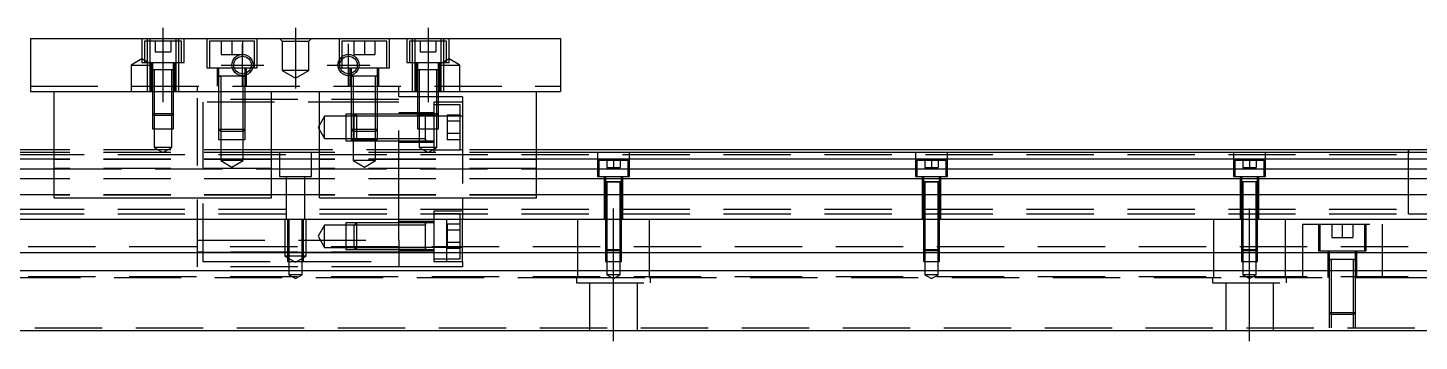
# Model space of a CAD drawing. Extents: x -10 to 729, y -290 to 77.
# Drawn here: x 209.5 to 472, y -223.6 to -164.6 of the extents above; entities that cross this region are included whole.
import ezdxf

# ---------------------------------------------------------------- set-up
doc = ezdxf.new("R2010")
doc.units = 0
doc.linetypes.add('CENTER', pattern=[50.8, 31.75, -6.35, 6.35, -6.35])
doc.linetypes.add('DASHED', pattern=[19.05, 12.7, -6.35])
doc.layers.get('0').update_dxf_attribs({"linetype": 'CONTINUOUS'})
doc.layers.add('CENTER', color=1, linetype='CENTER')

msp = doc.modelspace()

# ---------------------------------------------------------------- linework, layer by layer
at = {"color": 7, "linetype": 'CONTINUOUS'}
for p, q in [((210, -166.61), (210, -176.61)), ((210, -166.61), (310, -166.61)), ((310, -166.61), (310, -176.61)), ((210, -176.61), (310, -176.61)), ((214.5, -196.61), (214.5, -176.61)), ((255.5, -196.61), (255.5, -176.61)), ((264.5, -196.61), (264.5, -176.61)), ((305.5, -196.61), (305.5, -176.61)), ((214.5, -188.11), (0, -188.11)), ((214.5, -187.61), (60.5, -187.61)), ((264.5, -188.11), (255.5, -188.11)), ((470.005, -187.61), (305.5, -187.61)), ((520, -188.11), (305.5, -188.11)), ((475, -187.61), (469.995, -187.61)), ((470, -193.61), (470, -187.609994)), ((470, -199.610006), (470, -187.609994)), ((470, -188.108756), (470, -187.61)), ((470, -198.735), (470, -188.485)), ((214.5, -189.362272), (0, -189.362272)), ((0, -191.13668), (214.5, -191.13668)), ((264.5, -189.362272), (255.5, -189.362272)), ((255.5, -191.13668), (264.5, -191.13668)), ((520, -189.362272), (305.5, -189.362272)), ((305.5, -191.13668), (520, -191.13668)), ((214.5, -193.033076), (0, -193.033076)), ((264.5, -193.033076), (255.5, -193.033076)), ((520, -193.033076), (305.5, -193.033076)), ((214.5, -196.087372), (0, -196.087372)), ((214.5, -196.61), (255.5, -196.61)), ((264.5, -196.087372), (255.5, -196.087372)), ((264.5, -196.61), (305.5, -196.61)), ((520, -196.087372), (305.5, -196.087372)), ((470, -199.610006), (470, -198.735)), ((0, -200.61), (520, -200.61)), ((0, -206.91), (520, -206.91)), ((0, -210.31), (520, -210.31)), ((0, -221.61), (520, -221.61))]:
    msp.add_line(p, q, dxfattribs=at)
at = {"color": 3, "linetype": 'DASHED'}
for p, q in [((231, -166.61), (231, -171.11)), ((238.5, -167.11), (231.5, -167.11)), ((231.5, -167.11), (231.5, -171.11)), ((232.000006, -166.61), (232.000006, -167.11)), ((232.000006, -167.11), (232.000006, -171.11)), ((232.5, -166.61), (232.5, -176.61)), ((233.5, -167.11), (233.5, -169.11)), ((235, -167.11), (235, -169.11)), ((236.5, -167.11), (236.5, -169.11)), ((237.5, -176.61), (237.5, -166.61)), ((237.999994, -167.11), (237.999994, -166.61)), ((237.999994, -171.11), (237.999994, -167.11)), ((238.5, -171.11), (238.5, -167.11)), ((239, -171.11), (239, -166.61)), ((243.25, -166.61), (243.25, -172.11)), ((252.25, -167.11), (243.75, -167.11)), ((243.75, -167.11), (243.75, -172.11)), ((246, -167.11), (246, -169.61)), ((248, -167.11), (248, -169.61)), ((250, -167.11), (250, -169.61)), ((252.25, -172.11), (252.25, -167.11)), ((252.75, -172.11), (252.75, -166.61)), ((257.5, -167.11), (257, -166.61)), ((257.5, -167.11), (257.5, -172.61)), ((257.5, -167.11), (262.5, -167.11)), ((262.5, -167.11), (263, -166.61)), ((262.5, -172.61), (262.5, -167.11)), ((268.25, -166.61), (268.25, -172.11)), ((277.25, -167.11), (268.75, -167.11)), ((268.75, -167.11), (268.75, -170.04875)), ((271, -167.11), (271, -169.61)), ((273, -167.11), (273, -169.61)), ((275, -167.11), (275, -169.61)), ((277.25, -172.11), (277.25, -167.11)), ((277.75, -172.11), (277.75, -166.61)), ((281, -166.61), (281, -171.11)), ((288.5, -167.11), (281.5, -167.11)), ((281.5, -167.11), (281.5, -171.11)), ((282.000006, -166.61), (282.000006, -167.11)), ((282.000006, -167.11), (282.000006, -171.11)), ((282.5, -166.61), (282.5, -176.61)), ((283.5, -167.11), (283.5, -169.11)), ((285, -167.11), (285, -169.11)), ((286.5, -167.11), (286.5, -169.11)), ((287.5, -176.61), (287.5, -166.61)), ((287.999994, -167.11), (287.999994, -166.61)), ((287.999994, -171.11), (287.999994, -167.11)), ((288.5, -171.11), (288.5, -167.11)), ((289, -171.11), (289, -166.61)), ((231, -170.4553), (229, -171.61)), ((233, -171.61), (231, -170.4553)), ((233.5, -169.11), (235, -169.11)), ((235, -169.11), (236.5, -169.11)), ((246, -169.61), (248, -169.61)), ((248, -169.61), (250, -169.61)), ((268.75, -170.04875), (268.75, -170.532968)), ((268.75, -170.532968), (268.75, -172.11)), ((271, -169.61), (273, -169.61)), ((273, -169.61), (275, -169.61)), ((283.5, -169.11), (285, -169.11)), ((285, -169.11), (286.5, -169.11)), ((289, -170.4553), (287, -171.61)), ((291, -171.61), (289, -170.4553)), ((229, -171.61), (233, -171.61)), ((229, -171.61), (229, -176.61)), ((231, -171.11), (239, -171.11)), ((232.000006, -171.11), (232.000006, -176.61)), ((232.75, -171.11), (232.75, -176.61)), ((237.000006, -172.51), (232.999994, -172.51)), ((237.000006, -172.51), (232.999994, -172.51)), ((237.000006, -172.51), (232.999994, -172.51)), ((233, -171.11), (233, -172.51)), ((233, -172.505), (233, -172.51)), ((233, -172.51), (233.216462, -172.51)), ((233.216708, -172.51), (233, -172.51)), ((233, -172.51), (233, -176.61)), ((233, -172.51), (233, -172.515)), ((236.783332, -172.51), (233.216708, -172.51)), ((233.35, -172.51), (233.35, -176.61)), ((236.65, -176.61), (236.65, -172.51)), ((237, -172.51), (236.783332, -172.51)), ((236.783538, -172.51), (237, -172.51)), ((237, -172.51), (237, -171.11)), ((237, -172.51), (237, -172.505)), ((237, -176.61), (237, -172.51)), ((237, -172.515), (237, -172.51)), ((237.25, -176.61), (237.25, -171.11)), ((237.999994, -176.61), (237.999994, -171.11)), ((243.25, -172.11), (252.75, -172.11)), ((245.25, -172.11), (245.25, -175.61)), ((245.5, -172.11), (245.5, -173.71)), ((250.5, -173.182418), (250.5, -172.11)), ((250.5, -173.546492), (250.5, -173.182418)), ((250.75, -175.61), (250.75, -172.11)), ((257.5, -172.61), (260, -174.053376)), ((262.5, -172.61), (257.5, -172.61)), ((260, -174.053376), (262.5, -172.61)), ((268.25, -172.11), (277.75, -172.11)), ((270.25, -172.11), (270.25, -175.61)), ((270.5, -172.11), (270.5, -173.182418)), ((270.5, -173.182418), (270.5, -173.546492)), ((275.5, -173.71), (275.5, -172.11)), ((275.75, -175.61), (275.75, -172.11)), ((281, -171.11), (289, -171.11)), ((282.000006, -171.11), (282.000006, -176.61)), ((282.75, -171.11), (282.75, -176.61)), ((287.000006, -172.51), (282.999994, -172.51)), ((287.000006, -172.51), (282.999994, -172.51)), ((283, -171.11), (283, -172.51)), ((283, -172.505), (283, -172.51)), ((283.216708, -172.51), (283, -172.51)), ((283, -172.51), (283, -176.61)), ((283, -172.51), (283, -172.515)), ((286.783332, -172.51), (283.216708, -172.51)), ((283.35, -172.51), (283.35, -176.61)), ((286.65, -176.61), (286.65, -172.51)), ((287, -172.51), (286.783332, -172.51)), ((287, -172.51), (287, -171.11)), ((287, -171.61), (291, -171.61)), ((287, -172.51), (287, -172.505)), ((287, -176.61), (287, -172.51)), ((287, -172.515), (287, -172.51)), ((287.25, -176.61), (287.25, -171.11)), ((287.999994, -176.61), (287.999994, -171.11)), ((291, -176.61), (291, -171.61)), ((210, -175.61), (310, -175.61)), ((241.5, -176.61), (241.5, -175.61)), ((250.500006, -173.71), (245.499994, -173.71)), ((250.500006, -173.71), (245.499994, -173.71)), ((245.5, -173.705), (245.5, -173.71)), ((245.5, -173.71), (245.757448, -173.71)), ((245.757468, -173.71), (245.5, -173.71)), ((245.5, -173.71), (245.5, -173.715)), ((245.5, -173.71), (245.5, -175.61)), ((245.5, -175.61), (245.5, -183.71)), ((245.500006, -175.61), (245.500006, -183.71)), ((250.013852, -173.71), (245.757468, -173.71)), ((245.9, -173.71), (245.9, -175.61)), ((245.9, -175.61), (245.9, -184.11)), ((250.242552, -173.71), (250.013852, -173.71)), ((250.1, -175.61), (250.1, -173.71)), ((250.1, -184.11), (250.1, -175.61)), ((250.5, -173.71), (250.242552, -173.71)), ((250.242602, -173.71), (250.5, -173.71)), ((250.499994, -183.71), (250.499994, -175.61)), ((250.5, -173.71), (250.5, -173.546492)), ((250.5, -173.71), (250.5, -173.705)), ((250.5, -173.715), (250.5, -173.71)), ((250.5, -175.61), (250.5, -173.71)), ((250.5, -183.71), (250.5, -175.61)), ((275.500006, -173.71), (270.499994, -173.71)), ((275.500006, -173.71), (270.499994, -173.71)), ((275.500006, -173.71), (270.499994, -173.71)), ((270.5, -173.546492), (270.5, -173.71)), ((270.5, -173.705), (270.5, -173.71)), ((270.5, -173.71), (270.757448, -173.71)), ((270.757468, -173.71), (270.5, -173.71)), ((270.5, -173.71), (270.5, -173.715)), ((270.5, -173.71), (270.5, -175.61)), ((270.5, -175.61), (270.5, -183.71)), ((270.500006, -175.61), (270.500006, -183.71)), ((275.242552, -173.71), (270.757468, -173.71)), ((270.9, -173.71), (270.9, -175.61)), ((270.9, -175.61), (270.9, -184.11)), ((275.1, -175.61), (275.1, -173.71)), ((275.1, -176.61), (275.1, -175.61)), ((275.5, -173.71), (275.242552, -173.71)), ((275.242602, -173.71), (275.5, -173.71)), ((275.499994, -176.61), (275.499994, -175.61)), ((275.5, -173.71), (275.5, -173.705)), ((275.5, -173.715), (275.5, -173.71)), ((275.5, -175.61), (275.5, -173.71)), ((275.5, -176.61), (275.5, -175.61)), ((279.5, -176.61), (279.5, -175.61)), ((233, -176.61), (233, -180.76)), ((233.000006, -176.61), (233.000002, -180.76)), ((233.35, -176.61), (233.35, -181.11)), ((236.65, -181.11), (236.65, -176.61)), ((236.999998, -180.76), (236.999994, -176.61)), ((237, -180.76), (237, -176.61)), ((241.5, -209.61), (241.5, -176.61)), ((279.5, -178.11), (241.5, -178.11)), ((275.1, -184.11), (275.1, -176.61)), ((275.499994, -183.710006), (275.499994, -176.61)), ((275.5, -183.71), (275.5, -176.61)), ((279.5, -196.61), (279.5, -176.61)), ((283, -177.61), (279.5, -177.61)), ((283, -176.61), (283, -180.76)), ((283.35, -177.61), (283, -177.61)), ((283.000006, -176.61), (283.000002, -180.76)), ((283.35, -176.61), (283.35, -181.11)), ((286.65, -177.61), (283.35, -177.61)), ((286.65, -181.11), (286.65, -176.61)), ((287, -177.61), (286.65, -177.61)), ((286.999998, -180.76), (286.999994, -176.61)), ((287, -180.76), (287, -176.61)), ((291.5, -177.61), (287, -177.61)), ((291.5, -177.61), (291.5, -181.240684)), ((233, -180.76), (237, -180.76)), ((233, -180.76), (233.35, -181.11)), ((233.000002, -180.76), (233.000006, -183.61)), ((236.65, -181.11), (233.35, -181.11)), ((233.35, -181.11), (233.35, -183.61)), ((236.65, -181.11), (237, -180.76)), ((236.65, -183.61), (236.65, -181.11)), ((236.999994, -183.61), (236.999998, -180.76)), ((242.5, -178.61), (242.5, -206.91)), ((275.1, -178.61), (242.5, -178.61)), ((271.5, -180.860002), (269.5, -180.860006)), ((269.5, -180.860006), (269.5, -185.859994)), ((271.5, -180.86), (271.1, -181.26)), ((271.5, -180.86), (271.5, -185.86)), ((275.1, -180.86), (271.5, -180.86)), ((275.1, -180.860006), (271.5, -180.860002)), ((275.5, -178.61), (275.1, -178.61)), ((275.5, -180.86), (275.1, -180.86)), ((275.5, -180.860006), (275.1, -180.860006)), ((279.5, -178.61), (275.5, -178.61)), ((279.5, -180.86), (275.5, -180.86)), ((279.5, -180.860006), (275.5, -180.860006)), ((286.1, -180.61), (279.5, -180.61)), ((283.000006, -180.86), (279.5, -180.86)), ((283, -180.76), (287, -180.76)), ((283, -180.76), (283.35, -181.11)), ((283.000002, -180.76), (283.000006, -183.61)), ((283.1, -180.86), (283.000006, -180.86)), ((283.35, -180.86), (283.1, -180.86)), ((284.505, -180.86), (283.35, -180.86)), ((286.65, -181.11), (283.35, -181.11)), ((283.35, -181.11), (283.35, -183.61)), ((286.1, -180.86), (284.495, -180.86)), ((284.5, -183.36), (284.5, -180.859994)), ((284.5, -185.860006), (284.5, -180.859994)), ((284.5, -181.11), (284.5, -180.859994)), ((284.5, -180.86), (284.5, -181.117448)), ((284.5, -181.10953), (284.5, -180.86)), ((284.5, -181.10953), (284.5, -180.86)), ((284.5, -183.159974), (284.5, -181.10953)), ((284.5, -181.26), (284.5, -181.11)), ((286.1, -178.61), (286.1, -188.11)), ((291.5, -178.61), (286.1, -178.61)), ((286.65, -179.11), (286.1, -179.11)), ((287, -179.11), (286.65, -179.11)), ((286.65, -181.11), (287, -180.76)), ((286.65, -183.61), (286.65, -181.11)), ((286.999994, -183.61), (286.999998, -180.76)), ((291.1, -179.11), (287, -179.11)), ((288.6, -181.050598), (288.6, -182.2053)), ((291.1, -181.050598), (288.6, -181.050598)), ((291.1, -187.61), (291.1, -179.11)), ((233.000006, -183.61), (236.999994, -183.61)), ((233.35, -183.61), (233.35, -187.11)), ((236.65, -187.11), (236.65, -183.61)), ((245.5, -183.71), (250.5, -183.71)), ((245.5, -183.71), (245.9, -184.11)), ((245.500006, -183.71), (245.500006, -185.61)), ((250.1, -184.11), (250.5, -183.71)), ((250.499994, -185.61), (250.499994, -183.71)), ((265.5, -181.26), (264.287564, -183.36)), ((264.287564, -183.36), (265.5, -185.46)), ((265.5, -185.46), (265.5, -181.26)), ((269.5, -181.26), (265.5, -181.26)), ((271.1, -181.26), (269.5, -181.26)), ((270.5, -183.71), (275.5, -183.71)), ((270.5, -183.71), (270.9, -184.11)), ((270.500006, -183.71), (270.500006, -185.61)), ((271.1, -185.46), (271.1, -181.26)), ((275.1, -181.26), (271.1, -181.26)), ((275.5, -181.26), (275.1, -181.26)), ((275.1, -184.11), (275.5, -183.71)), ((275.499994, -185.61), (275.499994, -183.710006)), ((279.5, -181.26), (275.5, -181.26)), ((283.000006, -181.240684), (279.5, -181.240684)), ((283.000006, -181.26), (279.5, -181.26)), ((286.999994, -181.240684), (283.000006, -181.240684)), ((284.5, -181.26), (283.000006, -181.26)), ((283.000006, -183.61), (286.999994, -183.61)), ((283.35, -183.61), (283.35, -187.11)), ((284.5, -183.61), (284.5, -181.26)), ((284.5, -183.56002), (284.5, -183.159974)), ((284.5, -185.602552), (284.5, -183.56002)), ((284.5, -185.46), (284.5, -183.61)), ((286.65, -187.11), (286.65, -183.61)), ((291.5, -181.240684), (286.999994, -181.240684)), ((291.1, -182.2053), (288.6, -182.2053)), ((288.6, -182.2053), (288.6, -184.5147)), ((291.5, -181.240684), (291.5, -196.61)), ((245.500006, -185.61), (250.499994, -185.61)), ((250.1, -184.11), (245.9, -184.11)), ((245.9, -184.11), (245.9, -185.61)), ((245.9, -185.61), (245.9, -189.61)), ((250.1, -185.61), (250.1, -184.11)), ((250.1, -189.61), (250.1, -185.61)), ((265.5, -185.46), (269.5, -185.46)), ((269.5, -185.46), (271.1, -185.46)), ((269.5, -185.859994), (271.5, -185.859994)), ((270.500006, -185.61), (275.499994, -185.61)), ((275.1, -184.11), (270.9, -184.11)), ((270.9, -184.11), (270.9, -185.61)), ((270.9, -185.61), (270.9, -189.61)), ((271.1, -185.46), (279.5, -185.46)), ((271.1, -185.46), (271.5, -185.86)), ((271.1, -185.46), (279.5, -185.46)), ((271.5, -185.859994), (279.5, -185.859994)), ((271.5, -185.86), (279.5, -185.86)), ((275.1, -185.61), (275.1, -184.11)), ((275.1, -189.61), (275.1, -185.61)), ((279.5, -185.46), (284.5, -185.46)), ((279.5, -185.86), (284.505, -185.86)), ((279.5, -186.11), (286.1, -186.11)), ((284.495, -185.86), (286.1, -185.86)), ((284.5, -185.860006), (284.5, -185.46)), ((284.5, -185.86), (284.5, -185.602552)), ((284.5, -185.602602), (284.5, -185.86)), ((288.6, -184.5147), (288.6, -185.669402)), ((291.1, -184.5147), (288.6, -184.5147)), ((291.1, -185.669402), (288.6, -185.669402)), ((55, -188.485), (470, -188.485)), ((255.5, -187.61), (214.5, -187.61)), ((255.5, -188.11), (214.5, -188.11)), ((236.65, -187.11), (233.35, -187.11)), ((233.35, -187.11), (235, -188.062628)), ((235, -188.062628), (236.65, -187.11)), ((286.1, -187.61), (255.5, -187.61)), ((257, -188.11), (257, -192.61)), ((263, -192.61), (263, -188.11)), ((305.5, -188.11), (264.5, -188.11)), ((286.65, -187.11), (283.35, -187.11)), ((283.35, -187.11), (285, -188.062628)), ((285, -188.062628), (286.65, -187.11)), ((286.1, -187.61), (291.1, -187.61)), ((291.5, -187.61), (291.1, -187.61)), ((305.5, -187.61), (291.5, -187.61)), ((317, -188.11), (317, -192.61)), ((323, -192.61), (323, -188.11)), ((377, -188.11), (377, -192.61)), ((383, -192.61), (383, -188.11)), ((437, -188.11), (437, -192.61)), ((443, -192.61), (443, -188.11)), ((470, -187.61), (470, -188.284782)), ((470, -193.409962), (470, -188.108756)), ((255.5, -189.362272), (214.5, -189.362272)), ((255.5, -189.407056), (214.5, -189.407056)), ((255.5, -191.11), (214.5, -191.11)), ((214.5, -191.13668), (255.5, -191.13668)), ((250.1, -189.61), (245.9, -189.61)), ((245.9, -189.61), (248, -190.822436)), ((248, -190.822436), (250.1, -189.61)), ((305.5, -189.362272), (264.5, -189.362272)), ((305.5, -189.407056), (264.5, -189.407056)), ((305.5, -191.11), (264.5, -191.11)), ((264.5, -191.13668), (305.5, -191.13668)), ((275.1, -189.61), (270.9, -189.61)), ((270.9, -189.61), (273, -190.822436)), ((273, -190.822436), (275.1, -189.61)), ((322.75, -189.61), (317.25, -189.61)), ((317.25, -189.61), (317.25, -192.61)), ((318.75, -189.61), (318.75, -190.91)), ((318.75, -190.91), (320, -190.91)), ((320, -189.61), (320, -190.91)), ((320, -190.91), (321.25, -190.91)), ((321.25, -189.61), (321.25, -190.91)), ((322.75, -192.61), (322.75, -189.61)), ((382.75, -189.61), (377.25, -189.61)), ((377.25, -189.61), (377.25, -192.61)), ((378.75, -189.61), (378.75, -190.91)), ((378.75, -190.91), (380, -190.91)), ((380, -189.61), (380, -190.91)), ((380, -190.91), (381.25, -190.91)), ((381.25, -189.61), (381.25, -190.91)), ((382.75, -192.61), (382.75, -189.61)), ((442.75, -189.61), (437.25, -189.61)), ((437.25, -189.61), (437.25, -192.61)), ((438.75, -189.61), (438.75, -190.91)), ((438.75, -190.91), (440, -190.91)), ((440, -189.61), (440, -190.91)), ((440, -190.91), (441.25, -190.91)), ((441.25, -189.61), (441.25, -190.91)), ((442.75, -192.61), (442.75, -189.61)), ((255.5, -193.033076), (214.5, -193.033076)), ((257, -192.61), (263, -192.61)), ((258.25, -192.61), (258.25, -200.61)), ((261.75, -200.61), (261.75, -192.61)), ((305.5, -193.033076), (264.5, -193.033076)), ((317, -192.61), (323, -192.61)), ((318.25, -192.61), (318.25, -200.61)), ((321.500006, -193.61), (318.499994, -193.61)), ((319.998804, -193.61), (318.499994, -193.61)), ((318.5, -192.61), (318.5, -193.61)), ((318.5, -193.605), (318.5, -193.61)), ((318.5, -193.61), (318.62467, -193.61)), ((318.624678, -193.61), (318.5, -193.61)), ((318.5, -193.61), (318.5, -193.615)), ((318.5, -193.61), (318.5, -200.61)), ((318.62467, -193.61), (321.375392, -193.61)), ((319.998804, -193.61), (318.624678, -193.61)), ((318.75, -193.61), (318.75, -200.61)), ((321.500006, -193.61), (319.998804, -193.61)), ((321.37533, -193.61), (319.998804, -193.61)), ((321.25, -200.61), (321.25, -193.61)), ((321.5, -193.61), (321.37533, -193.61)), ((321.375392, -193.61), (321.5, -193.61)), ((321.5, -193.61), (321.5, -192.61)), ((321.5, -193.61), (321.5, -193.605)), ((321.5, -193.615), (321.5, -193.61)), ((321.5, -200.61), (321.5, -193.61)), ((321.75, -200.61), (321.75, -192.61)), ((377, -192.61), (383, -192.61)), ((378.25, -192.61), (378.25, -200.61)), ((381.500006, -193.61), (378.499994, -193.61)), ((379.998804, -193.61), (378.499994, -193.61)), ((378.5, -192.61), (378.5, -193.61)), ((378.5, -193.605), (378.5, -193.61)), ((378.5, -193.61), (378.62467, -193.61)), ((378.624678, -193.61), (378.5, -193.61)), ((378.5, -193.61), (378.5, -193.615)), ((378.5, -193.61), (378.5, -200.61)), ((378.62467, -193.61), (381.375392, -193.61)), ((379.998804, -193.61), (378.624678, -193.61)), ((378.75, -193.61), (378.75, -200.61)), ((381.500006, -193.61), (379.998804, -193.61)), ((381.37533, -193.61), (379.998804, -193.61)), ((381.25, -200.61), (381.25, -193.61)), ((381.5, -193.61), (381.37533, -193.61)), ((381.375392, -193.61), (381.5, -193.61)), ((381.5, -193.61), (381.5, -192.61)), ((381.5, -193.61), (381.5, -193.605)), ((381.5, -193.615), (381.5, -193.61)), ((381.5, -200.61), (381.5, -193.61)), ((381.75, -200.61), (381.75, -192.61)), ((437, -192.61), (443, -192.61)), ((438.25, -192.61), (438.25, -200.61)), ((439.998804, -193.61), (438.499994, -193.61)), ((438.5, -192.61), (438.5, -193.61)), ((438.5, -193.605), (438.5, -193.61)), ((438.624678, -193.61), (438.5, -193.61)), ((438.5, -193.61), (438.5, -200.61)), ((438.5, -193.61), (438.5, -193.615)), ((439.998804, -193.61), (438.624678, -193.61)), ((438.75, -193.61), (438.75, -200.61)), ((441.500006, -193.61), (439.998804, -193.61)), ((441.37533, -193.61), (439.998804, -193.61)), ((441.25, -200.61), (441.25, -193.61)), ((441.5, -193.61), (441.37533, -193.61)), ((441.5, -193.61), (441.5, -192.61)), ((441.5, -193.61), (441.5, -193.605)), ((441.5, -200.61), (441.5, -193.61)), ((441.5, -193.615), (441.5, -193.61)), ((441.75, -200.61), (441.75, -192.61)), ((470, -199.609164), (470, -193.409962)), ((255.5, -196.087372), (214.5, -196.087372)), ((255.5, -196.11), (214.5, -196.11)), ((305.5, -196.087372), (264.5, -196.087372)), ((305.5, -196.11), (264.5, -196.11)), ((279.5, -200.61), (279.5, -196.61)), ((291.5, -196.61), (291.5, -200.61)), ((55, -198.735), (470, -198.735)), ((286.1, -199.11), (286.1, -208.61)), ((291.5, -199.11), (286.1, -199.11)), ((55, -199.61), (470, -199.61)), ((258, -200.61), (258, -207.61)), ((258.500006, -200.61), (258.500006, -206.91)), ((258.75, -200.61), (258.75, -208.61)), ((261.25, -208.61), (261.25, -200.61)), ((261.499994, -206.91), (261.499994, -200.61)), ((262, -207.61), (262, -200.61)), ((265.5, -201.76), (264.287564, -203.86)), ((265.5, -205.96), (265.5, -201.76)), ((269.5, -201.76), (265.5, -201.76)), ((271.5, -201.360002), (269.5, -201.360006)), ((269.5, -201.360006), (269.5, -206.359994)), ((271.1, -201.76), (269.5, -201.76)), ((271.5, -201.36), (271.1, -201.76)), ((271.1, -205.96), (271.1, -201.76)), ((279.5, -201.76), (271.1, -201.76)), ((271.5, -201.36), (271.5, -206.36)), ((279.5, -201.36), (271.5, -201.36)), ((279.5, -201.360006), (271.5, -201.360002)), ((279.5, -204.61), (279.5, -200.61)), ((286.1, -201.11), (279.5, -201.11)), ((284.505, -201.36), (279.5, -201.36)), ((284.5, -201.76), (279.5, -201.76)), ((286.1, -201.36), (284.495, -201.36)), ((284.5, -203.86), (284.5, -201.359994)), ((284.5, -206.360006), (284.5, -201.359994)), ((284.5, -201.76), (284.5, -201.359994)), ((284.5, -201.36), (284.5, -201.617448)), ((284.5, -201.617468), (284.5, -201.36)), ((284.5, -201.617468), (284.5, -201.36)), ((284.5, -203.659974), (284.5, -201.617468)), ((284.5, -205.96), (284.5, -201.76)), ((291.1, -199.61), (286.1, -199.61)), ((288.500006, -200.61), (288.500006, -206.91)), ((288.6, -201.550598), (288.6, -202.7053)), ((291.1, -201.550598), (288.6, -201.550598)), ((291.1, -200.61), (291.1, -199.61)), ((291.1, -206.91), (291.1, -200.61)), ((291.499994, -206.91), (291.499994, -200.61)), ((313.291796, -211.61), (313.291796, -200.61)), ((318.5, -200.61), (318.5, -206.36)), ((318.500006, -200.61), (318.500002, -206.36)), ((318.75, -200.61), (318.75, -206.61)), ((321.25, -206.61), (321.25, -200.61)), ((321.499998, -206.36), (321.499994, -200.61)), ((321.5, -206.36), (321.5, -200.61)), ((326.708204, -200.61), (326.708204, -211.61)), ((378.5, -200.61), (378.5, -206.36)), ((378.500006, -200.61), (378.500002, -206.36)), ((378.75, -200.61), (378.75, -206.61)), ((381.25, -206.61), (381.25, -200.61)), ((381.499998, -206.36), (381.499994, -200.61)), ((381.5, -206.36), (381.5, -200.61)), ((433.291796, -211.61), (433.291796, -200.61)), ((438.5, -200.61), (438.5, -206.36)), ((438.500006, -200.61), (438.500002, -206.36)), ((438.75, -200.61), (438.75, -206.61)), ((441.25, -206.61), (441.25, -200.61)), ((441.499998, -206.36), (441.499994, -200.61)), ((441.5, -206.36), (441.5, -200.61)), ((446.708204, -200.61), (446.708204, -211.61)), ((450, -201.61), (465, -201.61)), ((450, -201.61), (450, -206.91)), ((453, -201.61), (453, -206.61)), ((453.25, -201.61), (453.25, -206.61)), ((455.5, -201.61), (455.5, -204.11)), ((457.5, -201.61), (457.5, -204.11)), ((459.5, -201.61), (459.5, -204.11)), ((461.75, -206.61), (461.75, -201.61)), ((462, -206.61), (462, -201.61)), ((465, -201.61), (465, -206.91)), ((469.995, -199.61), (470, -199.61)), ((470, -199.61), (470, -199.609164)), ((470, -199.61), (475, -199.61)), ((470, -199.61), (470.005, -199.61)), ((241.5, -204.61), (279.5, -204.61)), ((264.287564, -203.86), (265.5, -205.96)), ((279.5, -204.61), (279.5, -206.91)), ((284.5, -206.102552), (284.5, -203.659974)), ((291.1, -202.7053), (288.6, -202.7053)), ((288.6, -202.7053), (288.6, -205.0147)), ((455.5, -204.11), (457.5, -204.11)), ((457.5, -204.11), (459.5, -204.11)), ((0, -205.76), (520, -205.76)), ((241.5, -206.885918), (279.5, -206.885918)), ((242.5, -206.885918), (241.5, -206.885918)), ((279.5, -206.885918), (242.5, -206.885918)), ((242.5, -206.91), (242.5, -208.61)), ((258.500006, -206.91), (258.500006, -208.61)), ((261.499994, -208.61), (261.499994, -206.91)), ((265.5, -205.96), (269.5, -205.96)), ((269.5, -205.96), (271.1, -205.96)), ((269.5, -206.359994), (271.5, -206.359998)), ((271.1, -205.96), (279.5, -205.96)), ((271.1, -205.96), (271.5, -206.36)), ((271.5, -206.359998), (279.5, -206.359994)), ((271.5, -206.36), (279.5, -206.36)), ((279.5, -205.96), (284.5, -205.96)), ((288.500006, -205.979316), (279.5, -205.979316)), ((279.5, -206.36), (284.5, -206.36)), ((279.5, -206.61), (286.1, -206.61)), ((279.5, -206.91), (279.5, -209.61)), ((284.495, -206.36), (284.5, -206.36)), ((284.5, -206.360006), (284.5, -205.96)), ((284.5, -206.36), (284.5, -206.102552)), ((284.5, -206.102602), (284.5, -206.36)), ((284.5, -206.36), (286.1, -206.36)), ((284.5, -206.36), (284.505, -206.36)), ((291.5, -205.979316), (288.500006, -205.979316)), ((288.500006, -206.91), (288.500006, -208.61)), ((291.1, -205.0147), (288.6, -205.0147)), ((288.6, -205.0147), (288.6, -206.169402)), ((291.1, -206.169402), (288.6, -206.169402)), ((291.1, -208.11), (291.1, -206.91)), ((291.499994, -208.61), (291.499994, -206.91)), ((318.5, -206.36), (321.5, -206.36)), ((318.5, -206.36), (318.75, -206.61)), ((318.500002, -206.36), (318.500006, -206.91)), ((318.500006, -206.91), (318.500006, -208.61)), ((321.25, -206.61), (318.75, -206.61)), ((318.75, -206.61), (318.75, -208.61)), ((321.25, -206.61), (321.5, -206.36)), ((321.25, -208.61), (321.25, -206.61)), ((321.499994, -206.91), (321.499998, -206.36)), ((321.499994, -208.61), (321.499994, -206.91)), ((378.5, -206.36), (381.5, -206.36)), ((378.5, -206.36), (378.75, -206.61)), ((378.500002, -206.36), (378.500006, -206.91)), ((378.500006, -206.91), (378.500006, -208.61)), ((381.25, -206.61), (378.75, -206.61)), ((378.75, -206.61), (378.75, -208.61)), ((381.25, -206.61), (381.5, -206.36)), ((381.25, -208.61), (381.25, -206.61)), ((381.499994, -206.91), (381.499998, -206.36)), ((381.499994, -208.61), (381.499994, -206.91)), ((438.5, -206.36), (441.5, -206.36)), ((438.5, -206.36), (438.75, -206.61)), ((438.500002, -206.36), (438.500006, -206.91)), ((438.500006, -206.91), (438.500006, -208.61)), ((441.25, -206.61), (438.75, -206.61)), ((438.75, -206.61), (438.75, -208.61)), ((441.25, -206.61), (441.5, -206.36)), ((441.25, -208.61), (441.25, -206.61)), ((441.499994, -206.91), (441.499998, -206.36)), ((441.499994, -208.61), (441.499994, -206.91)), ((450, -206.91), (450, -210.31)), ((453, -206.61), (462, -206.61)), ((454.75, -206.61), (454.75, -211.61)), ((455, -206.61), (455, -206.91)), ((455, -206.91), (455, -208.21)), ((460, -206.91), (460, -206.61)), ((460, -208.21), (460, -206.91)), ((460.25, -211.61), (460.25, -206.61)), ((465, -206.91), (465, -210.31)), ((279.5, -209.61), (241.5, -209.61)), ((242.5, -208.61), (279.5, -208.61)), ((262, -207.61), (258, -207.61)), ((258, -207.61), (260, -208.7647)), ((258.500006, -208.61), (261.499994, -208.61)), ((258.75, -208.61), (258.75, -211.11)), ((260, -208.7647), (262, -207.61)), ((261.25, -211.11), (261.25, -208.61)), ((291.5, -209.61), (279.5, -209.61)), ((286.1, -208.11), (288.500006, -208.11)), ((286.1, -208.61), (288.500006, -208.61)), ((288.500006, -208.11), (291.1, -208.11)), ((288.500006, -208.61), (291.499994, -208.61)), ((291.5, -208.61), (291.5, -209.61)), ((318.500006, -208.61), (321.499994, -208.61)), ((318.75, -208.61), (318.75, -211.11)), ((321.25, -211.11), (321.25, -208.61)), ((378.500006, -208.61), (381.499994, -208.61)), ((378.75, -208.61), (378.75, -211.11)), ((381.25, -211.11), (381.25, -208.61)), ((438.500006, -208.61), (441.499994, -208.61)), ((438.75, -208.61), (438.75, -211.11)), ((441.25, -211.11), (441.25, -208.61)), ((460.000006, -208.21), (454.999994, -208.21)), ((460.000006, -208.21), (454.999994, -208.21)), ((455, -208.205), (455, -208.21)), ((455, -208.21), (455.257448, -208.21)), ((455.257468, -208.21), (455, -208.21)), ((455, -208.21), (455, -210.31)), ((455, -208.21), (455, -208.215)), ((459.742552, -208.21), (455.257468, -208.21)), ((455.4, -208.21), (455.4, -210.31)), ((459.6, -210.31), (459.6, -208.21)), ((460, -208.21), (459.742552, -208.21)), ((459.742602, -208.21), (460, -208.21)), ((460, -208.21), (460, -208.205)), ((460, -210.31), (460, -208.21)), ((460, -208.215), (460, -208.21)), ((0, -211.46), (520, -211.46)), ((206.708204, -211.61), (313.291796, -211.61)), ((261.25, -211.11), (258.75, -211.11)), ((258.75, -211.11), (260, -211.831688)), ((260, -211.831688), (261.25, -211.11)), ((313, -211.61), (313, -212.61)), ((313, -212.61), (327, -212.61)), ((313.291796, -211.61), (326.708204, -211.61)), ((315.5, -212.61), (315.5, -221.61)), ((321.25, -211.11), (318.75, -211.11)), ((318.75, -211.11), (320, -211.831688)), ((320, -211.831688), (321.25, -211.11)), ((324.5, -221.61), (324.5, -212.61)), ((326.708204, -211.61), (463.291796, -211.61)), ((327, -212.61), (327, -211.61)), ((381.25, -211.11), (378.75, -211.11)), ((378.75, -211.11), (380, -211.831688)), ((380, -211.831688), (381.25, -211.11)), ((433, -211.61), (433, -212.61)), ((433, -212.61), (447, -212.61)), ((435.5, -212.61), (435.5, -221.61)), ((441.25, -211.11), (438.75, -211.11)), ((438.75, -211.11), (440, -211.831688)), ((440, -211.831688), (441.25, -211.11)), ((444.5, -221.61), (444.5, -212.61)), ((447, -212.61), (447, -211.61)), ((450, -210.31), (450, -211.61)), ((455, -210.31), (455, -211.61)), ((455, -211.61), (455, -218.21)), ((455.000006, -211.61), (455.000006, -218.210006)), ((455.4, -210.31), (455.4, -211.61)), ((455.4, -211.61), (455.4, -218.61)), ((459.6, -211.61), (459.6, -210.31)), ((459.6, -218.61), (459.6, -211.61)), ((459.999994, -218.210006), (459.999994, -211.61)), ((460, -211.61), (460, -210.31)), ((460, -218.21), (460, -211.61)), ((463.291796, -211.61), (476.708204, -211.61)), ((465, -210.31), (465, -211.61)), ((455, -218.21), (460, -218.21)), ((455, -218.21), (455.4, -218.61)), ((455.000006, -218.210006), (455.000006, -221.11)), ((459.6, -218.61), (455.4, -218.61)), ((455.4, -218.61), (455.4, -221.11)), ((459.6, -218.61), (460, -218.21)), ((459.6, -221.11), (459.6, -218.61)), ((459.999994, -221.11), (459.999994, -218.210006)), ((77.499994, -221.11), (520, -221.11))]:
    msp.add_line(p, q, dxfattribs=at)
at = {"color": 3, "linetype": 'CONTINUOUS'}
for centre in [(250, -171.61), (270, -171.61)]:
    msp.add_circle(centre, 2, dxfattribs=at)
at = {"color": 7, "linetype": 'CONTINUOUS'}
for centre in [(250, -171.61), (270, -171.61)]:
    msp.add_circle(centre, 1.65, dxfattribs=at)
at = {"layer": 'CENTER', "color": 1, "linetype": 'CENTER'}
for p, q in [((235, -164.61), (235, -178.61)), ((260, -164.61), (260, -176.053376)), ((285, -164.61), (285, -178.61)), ((250, -175.61), (250, -167.61)), ((270, -175.61), (270, -167.61)), ((246, -171.61), (254, -171.61)), ((266, -171.61), (274, -171.61)), ((320, -223.61), (320, -198.61)), ((440, -223.61), (440, -198.61))]:
    msp.add_line(p, q, dxfattribs=at)

doc.saveas('drawing.dxf')
